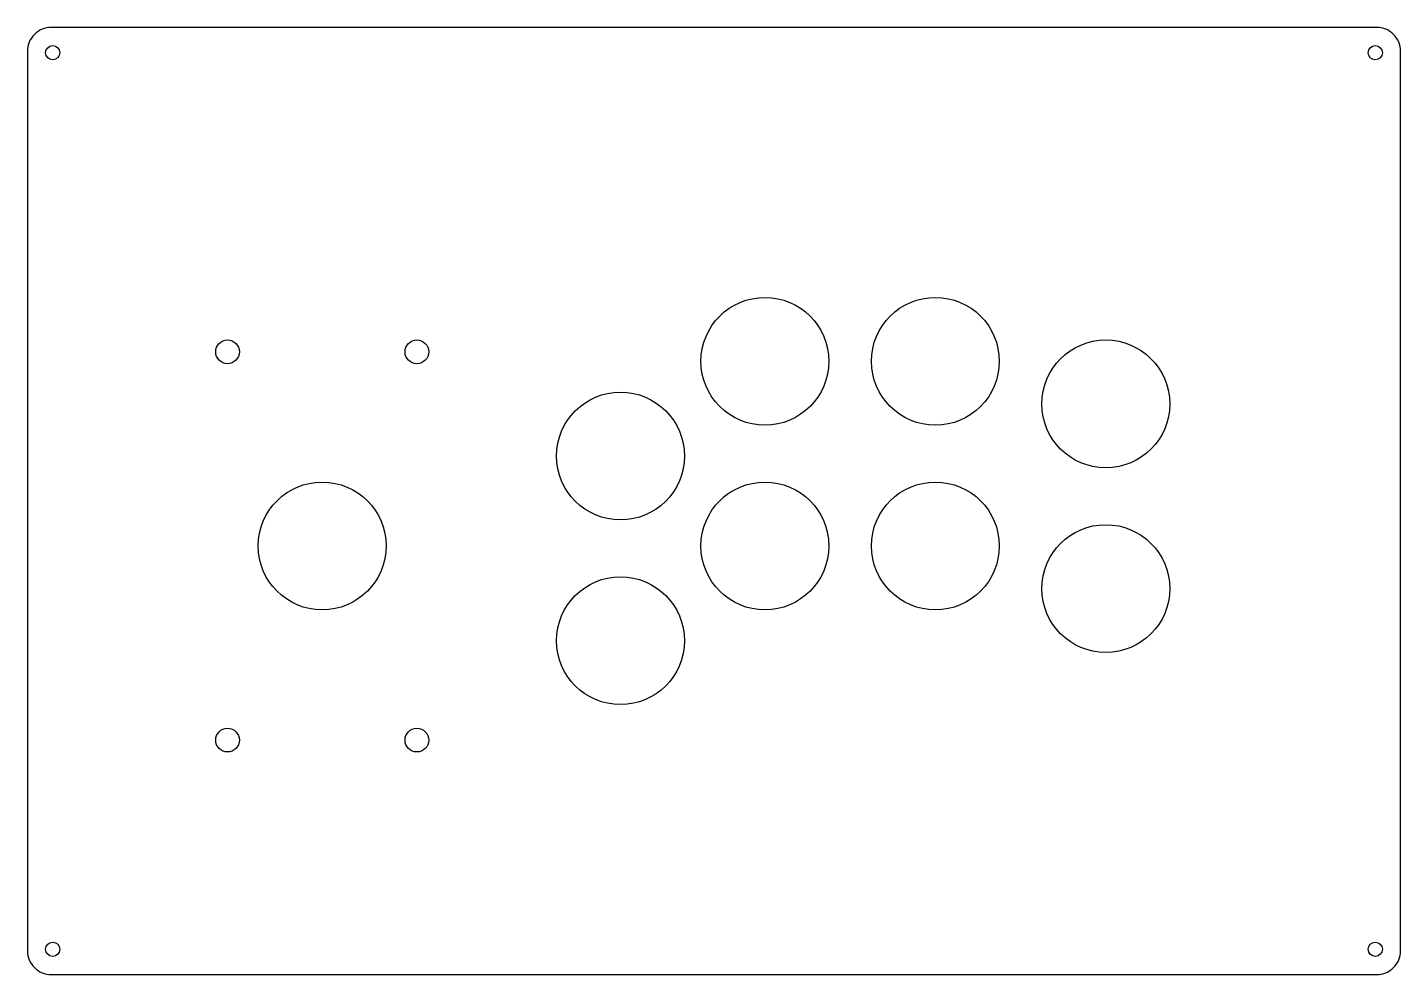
# Model space of a CAD drawing. Header units: millimetres. Extents: x -145 to 145, y -100 to 100.
import ezdxf

# ---------------------------------------------------------------- set-up
doc = ezdxf.new("R2010")
doc.units = ezdxf.units.MM

msp = doc.modelspace()

# ---------------------------------------------------------------- linework, layer by layer
msp.add_lwpolyline([(-140, 100, 0.414214), (-145, 95), (-145, -95, 0.414214), (-140, -100), (140, -100, 0.414214), (145, -95), (145, 95, 0.414214), (140, 100)], format="xyb", close=True)
for centre, radius in [((-139.67, 94.67), 1.5), ((139.67, 94.67), 1.5), ((10.75, 29.5), 13.5), ((46.75, 29.5), 13.5), ((-102.75, 31.5), 2.5), ((-62.75, 31.5), 2.5), ((82.75, 20.5), 13.5), ((-19.75, 9.5), 13.5), ((-82.75, -9.5), 13.5), ((10.75, -9.5), 13.5), ((46.75, -9.5), 13.5), ((82.75, -18.5), 13.5), ((-19.75, -29.5), 13.5), ((-102.75, -50.5), 2.5), ((-62.75, -50.5), 2.5), ((-139.67, -94.67), 1.5), ((139.67, -94.67), 1.5)]:
    msp.add_circle(centre, radius)

doc.saveas('drawing.dxf')
